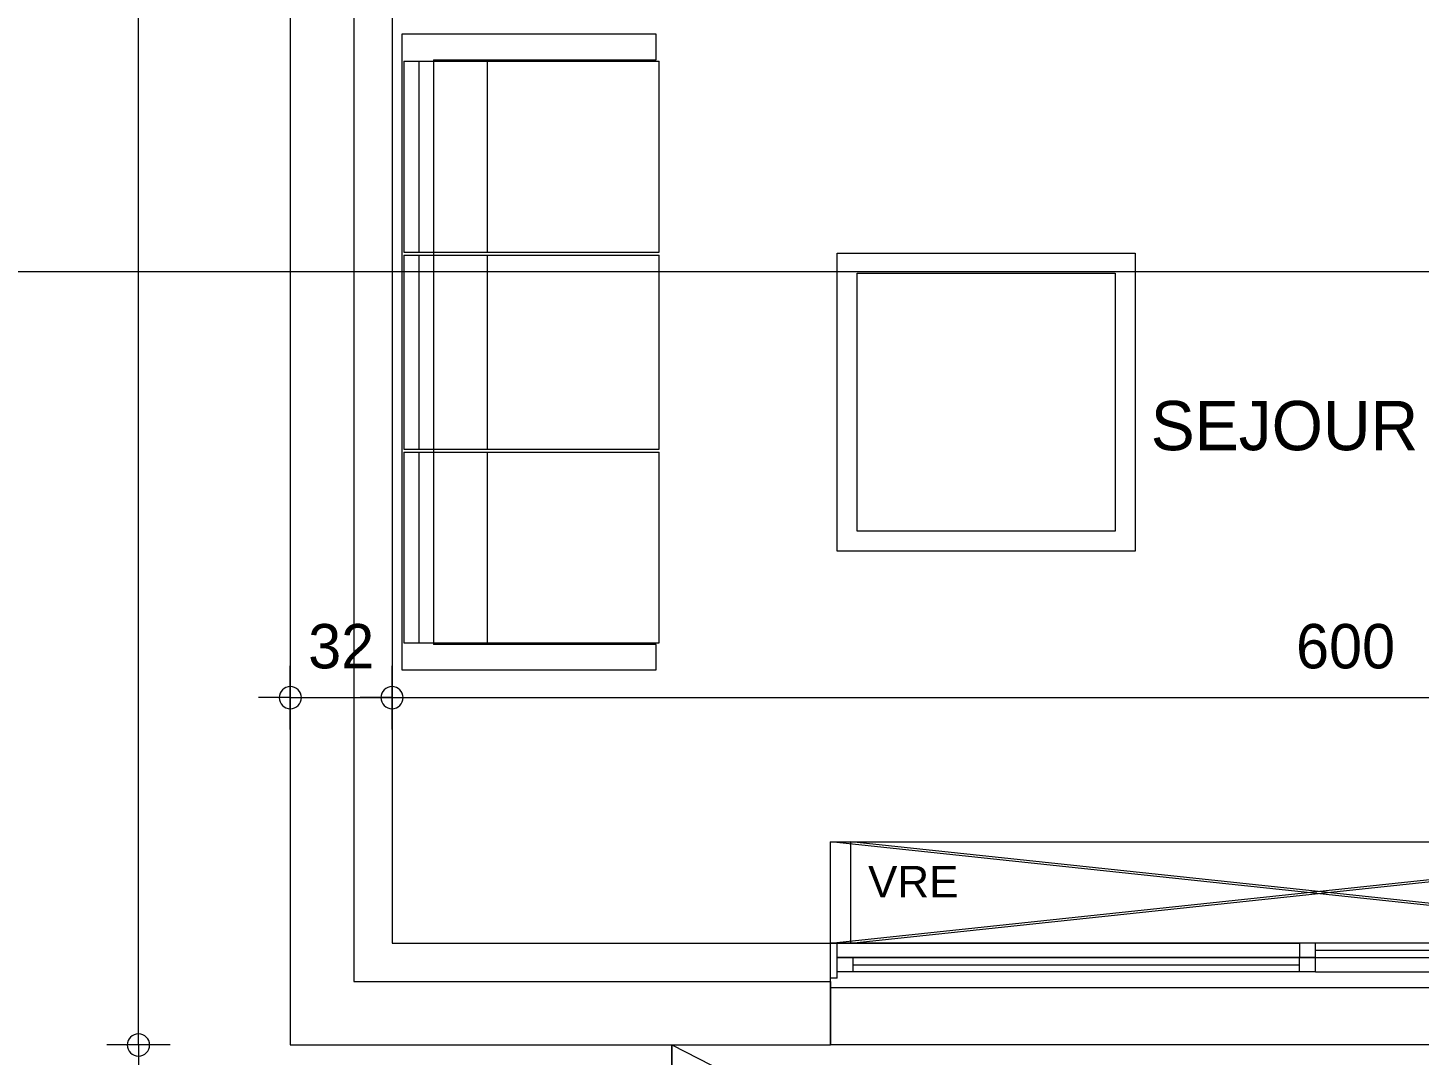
# Model space of a CAD drawing. Header units: metres. Extents: x 1.8 to 61.8, y -55.6 to -11.3.
# Drawn here: x 5.776 to 10.153, y -23.832 to -20.599 of the extents above; entities that cross this region are included whole.
import ezdxf
from ezdxf.enums import TextEntityAlignment as Align
from ezdxf.lldxf.tags import DXFTag

# ---------------------------------------------------------------- set-up
doc = ezdxf.new("R2010")
doc.units = ezdxf.units.M
doc.header["$MEASUREMENT"] = 0
for name, color, linetype in [('Calque commun', 7, 'Continuous'), ('Cotations', 7, 'Continuous'), ('Textes', 7, 'Continuous')]:
    doc.layers.add(name, color=color, linetype=linetype)
doc.styles.add('Arial10', font='arial.ttf', dxfattribs={"height": 0.098961})
doc.styles.add('Century Gothic14', font='GOTHIC.TTF', dxfattribs={"height": 0.139636})
doc.styles.add('Century Gothic16', font='GOTHIC.TTF', dxfattribs={"height": 0.155151})
tags = doc.linetypes.add('DASHDOT2', pattern=[0.5, 0.25, -0.125, 0, -0.125]).pattern_tags.tags
tags[10:11] = [DXFTag(74, 4), DXFTag(75, 0), DXFTag(340, '0'), DXFTag(46, 1.0), DXFTag(50, 0.0), DXFTag(44, 0.0), DXFTag(45, 0.0)]
tags[8:9] = [DXFTag(74, 4), DXFTag(75, 0), DXFTag(340, '0'), DXFTag(46, 1.0), DXFTag(50, 0.0), DXFTag(44, 0.0), DXFTag(45, 0.0)]
tags[6:7] = [DXFTag(74, 4), DXFTag(75, 0), DXFTag(340, '0'), DXFTag(46, 1.0), DXFTag(50, 0.0), DXFTag(44, 0.0), DXFTag(45, 0.0)]
tags[4:5] = [DXFTag(74, 4), DXFTag(75, 0), DXFTag(340, '0'), DXFTag(46, 1.0), DXFTag(50, 0.0), DXFTag(44, 0.0), DXFTag(45, 0.0)]
tags = doc.linetypes.add('DOT2', pattern=[0.125, 0, -0.125]).pattern_tags.tags
tags[6:7] = [DXFTag(74, 4), DXFTag(75, 0), DXFTag(340, '0'), DXFTag(46, 1.0), DXFTag(50, 0.0), DXFTag(44, 0.0), DXFTag(45, 0.0)]
tags[4:5] = [DXFTag(74, 4), DXFTag(75, 0), DXFTag(340, '0'), DXFTag(46, 1.0), DXFTag(50, 0.0), DXFTag(44, 0.0), DXFTag(45, 0.0)]
tags = doc.linetypes.add('HIDDEN', pattern=[0.375, 0.25, -0.125]).pattern_tags.tags
tags[6:7] = [DXFTag(74, 4), DXFTag(75, 0), DXFTag(340, '0'), DXFTag(46, 1.0), DXFTag(50, 0.0), DXFTag(44, 0.0), DXFTag(45, 0.0)]
tags[4:5] = [DXFTag(74, 4), DXFTag(75, 0), DXFTag(340, '0'), DXFTag(46, 1.0), DXFTag(50, 0.0), DXFTag(44, 0.0), DXFTag(45, 0.0)]
tags = doc.linetypes.add('HIDDEN2', pattern=[0.1875, 0.125, -0.0625]).pattern_tags.tags
tags[6:7] = [DXFTag(74, 4), DXFTag(75, 0), DXFTag(340, '0'), DXFTag(46, 1.0), DXFTag(50, 0.0), DXFTag(44, 0.0), DXFTag(45, 0.0)]
tags[4:5] = [DXFTag(74, 4), DXFTag(75, 0), DXFTag(340, '0'), DXFTag(46, 1.0), DXFTag(50, 0.0), DXFTag(44, 0.0), DXFTag(45, 0.0)]

# ---------------------------------------------------------------- blocks, each defined once
blk = doc.blocks.new('Block52944')
at = {"layer": 'Calque commun', "color": 7, "linetype": 'Continuous', "lineweight": 18}
blk.add_line((6.6015, -14.7998), (6.6015, -23.7998), dxfattribs=at)
at = {"layer": 'Calque commun', "color": 7, "linetype": 'Continuous', "lineweight": 9}
for p, q in [((6.8015, -14.9998), (6.8015, -23.5998)), ((6.9216, -15.1198), (6.9216, -23.4798))]:
    blk.add_line(p, q, dxfattribs=at)
blk = doc.blocks.new('Block52945')
at = {"layer": 'Calque commun', "color": 7, "linetype": 'Continuous', "lineweight": 9}
for p, q in [((6.9216, -23.4798), (8.3015, -23.4798)), ((6.8015, -23.5998), (8.3015, -23.5998))]:
    blk.add_line(p, q, dxfattribs=at)
at = {"layer": 'Calque commun', "color": 7, "linetype": 'Continuous', "lineweight": 18}
blk.add_line((6.6015, -23.7998), (8.3015, -23.7998), dxfattribs=at)
blk = doc.blocks.new('new11')
at = {"layer": 'Calque commun', "color": 5, "linetype": 'Continuous', "lineweight": 9}
blk.add_arc((0, 0), 0.5, 0, 359.99941, dxfattribs=at)
blk = doc.blocks.new('DimLine53045')
at = {"layer": 'Calque commun', "color": 5, "linetype": 'Continuous', "lineweight": 9}
for p, q in [((6.1238, -23.7998, 0), (6.1238, -14.7998, 0)), ((6.2238, -23.7998, 0), (6.0238, -23.7998, 0)), ((6.1238, -23.7998, 0), (6.1238, -23.8998, 0))]:
    blk.add_line(p, q, dxfattribs=at)
at = {"layer": 'Calque commun', "color": 5, "linetype": 'Continuous', "lineweight": 9, "xscale": 0.07000000029802322, "yscale": 0.07000000029802322, "zscale": 0.07000000029802322, "rotation": 90}
blk.add_blockref('new11', (6.1238, -23.7998, 0), dxfattribs=at)
blk = doc.blocks.new('new39')
at = {"layer": 'Calque commun', "color": 5, "linetype": 'Continuous', "lineweight": 9}
blk.add_arc((0, 0), 0.5, 0, 359.99941, dxfattribs=at)
blk = doc.blocks.new('new40')
at = {"layer": 'Calque commun', "color": 5, "linetype": 'Continuous', "lineweight": 9}
blk.add_arc((0, 0), 0.5, 0, 359.99941, dxfattribs=at)
blk = doc.blocks.new('DimLine53332')
at = {"layer": 'Calque commun', "color": 5, "linetype": 'Continuous', "lineweight": 9}
for p, q in [((6.6015, -22.8068), (6.6015, -22.6068)), ((6.9216, -22.8068), (6.9216, -22.6068)), ((6.6015, -22.7068), (6.5015, -22.7068)), ((6.6015, -22.7068), (6.9216, -22.7068)), ((6.9216, -22.7068), (7.0216, -22.7068))]:
    blk.add_line(p, q, dxfattribs=at)
at = {"layer": 'Calque commun', "color": 5, "linetype": 'Continuous', "lineweight": 9, "xscale": 0.07000000029802322, "yscale": 0.07000000029802322, "zscale": 0.07000000029802322}
for name, p in [('new39', (6.6015, -22.7068)), ('new40', (6.9216, -22.7068))]:
    blk.add_blockref(name, p, dxfattribs=at)
at = {"layer": 'Calque commun', "color": 5, "linetype": 'Continuous', "lineweight": 9, "style": 'Century Gothic14'}
blk.add_text('32', height=0.13964, dxfattribs=at).set_placement((6.7616, -22.6568), align=Align.BOTTOM_CENTER)
blk = doc.blocks.new('lrtbl3')
at = {"layer": 'Calque commun', "color": 8, "linetype": 'ByBlock', "lineweight": 9}
for p, q in [((0, 0), (0.6, 0)), ((0, -0.6), (0, 0)), ((0.6, 0), (0.6, -0.6)), ((0.04, -0.04), (0.56, -0.04)), ((0.04, -0.56), (0.04, -0.04)), ((0.56, -0.04), (0.56, -0.56)), ((0.56, -0.56), (0.04, -0.56)), ((0.6, -0.6), (0, -0.6))]:
    blk.add_line(p, q, dxfattribs=at)
blk = doc.blocks.new('sofa3')
at = {"layer": 'Calque commun', "color": 8, "linetype": 'ByBlock', "lineweight": 9}
for p, q in [((0, 0), (0, -0.8)), ((2, 0), (0, 0)), ((2, 0), (2, 0)), ((2, 0), (2, 0)), ((2, 0), (2, 0)), ((2, 0), (2, 0)), ((2, -0.8), (2, 0)), ((0.685, -0.0067), (0.085, -0.0067)), ((0.085, -0.0067), (0.085, -0.1)), ((0.685, -0.0067), (0.685, -0.1)), ((1.305, -0.0067), (0.695, -0.0067)), ((0.695, -0.0067), (0.695, -0.1)), ((1.305, -0.0067), (1.305, -0.1)), ((1.915, -0.0067), (1.315, -0.0067)), ((1.315, -0.0067), (1.315, -0.1)), ((1.915, -0.0067), (1.915, -0.1)), ((0.685, -0.054), (0.085, -0.054)), ((1.305, -0.054), (0.695, -0.054)), ((1.915, -0.054), (1.315, -0.054)), ((0.08, -0.1), (0.08, -0.1)), ((0.08, -0.1), (0.08, -0.1)), ((0.08, -0.1), (0.08, -0.1)), ((0.08, -0.1), (0.08, -0.1)), ((0.085, -0.1), (0.08, -0.1)), ((0.08, -0.74), (0.08, -0.1)), ((0.685, -0.1), (0.085, -0.1)), ((0.085, -0.1), (0.085, -0.14)), ((0.085, -0.11), (0.085, -0.11)), ((0.085, -0.11), (0.085, -0.11)), ((0.695, -0.1), (0.685, -0.1)), ((0.685, -0.1), (0.685, -0.14)), ((0.685, -0.11), (0.685, -0.11)), ((0.685, -0.11), (0.685, -0.11)), ((1.305, -0.1), (0.695, -0.1)), ((0.695, -0.1), (0.695, -0.14)), ((0.695, -0.11), (0.695, -0.11)), ((0.695, -0.11), (0.695, -0.11)), ((1.315, -0.1), (1.305, -0.1)), ((1.305, -0.1), (1.305, -0.14)), ((1.305, -0.11), (1.305, -0.11)), ((1.305, -0.11), (1.305, -0.11)), ((1.915, -0.1), (1.315, -0.1)), ((1.315, -0.1), (1.315, -0.14)), ((1.315, -0.11), (1.315, -0.11)), ((1.315, -0.11), (1.315, -0.11)), ((1.92, -0.1), (1.915, -0.1)), ((1.915, -0.1), (1.915, -0.14)), ((1.915, -0.11), (1.915, -0.11)), ((1.915, -0.11), (1.915, -0.11)), ((1.92, -0.1), (1.92, -0.1)), ((1.92, -0.1), (1.92, -0.1)), ((1.92, -0.1), (1.92, -0.1)), ((1.92, -0.1), (1.92, -0.1)), ((1.92, -0.1), (1.92, -0.74)), ((0.085, -0.14), (0.085, -0.81)), ((0.685, -0.14), (0.685, -0.81)), ((0.695, -0.14), (0.695, -0.81)), ((1.305, -0.14), (1.305, -0.81)), ((1.315, -0.14), (1.315, -0.81)), ((1.915, -0.14), (1.915, -0.81)), ((0.085, -0.27), (0.685, -0.27)), ((0.695, -0.27), (1.305, -0.27)), ((1.315, -0.27), (1.915, -0.27)), ((0.08, -0.76), (0.08, -0.74)), ((1.92, -0.74), (1.92, -0.76)), ((0.08, -0.8), (0.08, -0.76)), ((1.92, -0.76), (1.92, -0.8)), ((0, -0.8), (0, -0.8)), ((0, -0.8), (0, -0.8)), ((0, -0.8), (0.08, -0.8)), ((0.08, -0.8), (0.08, -0.8)), ((0.08, -0.8), (0.08, -0.8)), ((0.085, -0.81), (0.085, -0.81)), ((0.085, -0.81), (0.085, -0.81)), ((0.085, -0.81), (0.685, -0.81)), ((0.685, -0.81), (0.685, -0.81)), ((0.685, -0.81), (0.685, -0.81)), ((0.695, -0.81), (0.695, -0.81)), ((0.695, -0.81), (0.695, -0.81)), ((0.695, -0.81), (1.305, -0.81)), ((1.305, -0.81), (1.305, -0.81)), ((1.305, -0.81), (1.305, -0.81)), ((1.315, -0.81), (1.315, -0.81)), ((1.315, -0.81), (1.315, -0.81)), ((1.315, -0.81), (1.915, -0.81)), ((1.915, -0.81), (1.915, -0.81)), ((1.915, -0.81), (1.915, -0.81)), ((1.92, -0.8), (1.92, -0.8)), ((1.92, -0.8), (1.92, -0.8)), ((1.92, -0.8), (2, -0.8))]:
    blk.add_line(p, q, dxfattribs=at)
blk = doc.blocks.new('XMODULE1PDNONPMR')
at = {"layer": 'Calque commun', "color": 5, "linetype": 'Continuous', "lineweight": 9}
blk.add_arc((0, 0), 0.5, 0, 359.99941, dxfattribs=at)
blk = doc.blocks.new('DimLine53340')
at = {"layer": 'Calque commun', "color": 5, "linetype": 'Continuous', "lineweight": 9}
for p, q in [((6.9216, -23.6782), (6.9216, -23.4782)), ((6.9216, -23.5782), (6.8216, -23.5782)), ((6.9216, -23.5782), (12.9215, -23.5782))]:
    blk.add_line(p, q, dxfattribs=at)
at = {"layer": 'Calque commun', "color": 5, "linetype": 'Continuous', "lineweight": 9, "xscale": 0.07000000029802322, "yscale": 0.07000000029802322, "zscale": 0.07000000029802322}
blk.add_blockref('XMODULE1PDNONPMR', (6.9216, -23.5782), dxfattribs=at)
at = {"layer": 'Calque commun', "color": 5, "linetype": 'Continuous', "lineweight": 9, "style": 'Century Gothic14'}
blk.add_text('600', height=0.13964, dxfattribs=at).set_placement((9.9215, -23.5282), align=Align.BOTTOM_CENTER)
blk = doc.blocks.new('XMODULE1PDNONPMR75')
at = {"layer": 'Calque commun', "color": 21, "linetype": 'HIDDEN2', "lineweight": 9, "flags": 128}
blk.add_lwpolyline([(8.3653, -24.3512), (8.3653, -24.0319), (11.3653, -24.0319), (11.3653, -24.3512), (8.3653, -24.3512), (11.3653, -24.0319), (11.3653, -24.3512), (8.3653, -24.0319)], dxfattribs=at)
at = {"layer": 'Calque commun', "color": 0, "linetype": 'DOT2', "lineweight": -2, "xscale": -1, "yscale": -1, "zscale": -1, "rotation": -90.00000000000001}
blk.add_blockref('sofa3', (6.9522, -23.4912), dxfattribs=at)
at = {"layer": 'Calque commun', "color": 0, "linetype": 'DOT2', "lineweight": -2, "xscale": -1.5625, "yscale": -1.5625, "zscale": -1.5625}
blk.add_blockref('lrtbl3', (9.2594, -23.1174), dxfattribs=at)
at = {"layer": 'Calque commun', "color": 5, "linetype": 'Continuous', "lineweight": 9}
blk.add_blockref('DimLine53340', (0, 0), dxfattribs=at)
at = {"layer": 'Textes', "color": 5, "linetype": 'ByBlock', "lineweight": -2, "style": 'Century Gothic16'}
blk.add_text('SEJOUR', height=0.15515, dxfattribs=at).set_placement((10.15, -22.6448), align=Align.TOP_RIGHT)
blk = doc.blocks.new('@PRES_1_$$_1-58')
at = {"layer": 'Calque commun', "color": 2, "linetype": 'Continuous', "lineweight": 9}
for p, q in [((0, 0.32), (1.525, 0.32)), ((0.02, 0.21), (0.02, 0.32)), ((0.07, 0.275), (0.07, 0.32)), ((1.475, 0.275), (1.475, 0.32)), ((1.525, 0.32), (1.525, 0.275)), ((1.525, 0.32), (1.525, 0.275)), ((2.98, 0.32), (1.525, 0.32)), ((2.98, 0.21), (2.98, 0.32)), ((3, 0.32), (2.98, 0.32)), ((1.525, 0.275), (0.02, 0.275)), ((1.475, 0.275), (2.98, 0.275)), ((2.98, 0.275), (1.475, 0.275)), ((1.475, 0.23), (1.475, 0.275)), ((1.525, 0.23), (1.525, 0.275)), ((2.93, 0.275), (2.93, 0.23)), ((1.475, 0.23), (0.02, 0.23)), ((1.475, 0.23), (2.98, 0.23)), ((0, 0.21), (0.02, 0.21)), ((2.98, 0.21), (3, 0.21))]:
    blk.add_line(p, q, dxfattribs=at)
at = {"layer": 'Calque commun', "color": 3, "linetype": 'Continuous', "lineweight": 9}
for p, q in [((0.07, 0.2975), (1.475, 0.2975)), ((2.93, 0.2525), (1.525, 0.2525))]:
    blk.add_line(p, q, dxfattribs=at)
at = {"layer": 'Calque commun', "color": 7, "linetype": 'Continuous', "lineweight": 9}
for p, q in [((0, 0.18), (3, 0.18)), ((0, 0), (3, 0))]:
    blk.add_line(p, q, dxfattribs=at)
blk = doc.blocks.new('@PRES_1_$$_1-59')
at = {"layer": 'Calque commun', "color": 0, "linetype": 'ByBlock', "lineweight": -2}
blk.add_line((0, 0), (0, 0.32), dxfattribs=at)
blk = doc.blocks.new('@PRES_1_$$_1-60')
at = {"layer": 'Calque commun', "color": 0, "linetype": 'ByBlock', "lineweight": -2}
blk.add_line((0, 0), (0, 0.32), dxfattribs=at)
blk = doc.blocks.new('INTER_2D_COMB20')
at = {"layer": 'Calque commun', "color": 0, "linetype": 'ByBlock', "lineweight": -2}
blk.add_blockref('@PRES_1_$$_1-58', (0, 0), dxfattribs=at)
at = {"layer": 'Calque commun', "color": 7, "linetype": 'Continuous', "lineweight": 9}
blk.add_blockref('@PRES_1_$$_1-59', (0, 0), dxfattribs=at)
at = {"layer": 'Calque commun', "color": 7, "linetype": 'Continuous', "lineweight": 9, "extrusion": (0, 0, -1), "xscale": -1, "yscale": -1, "zscale": -1, "rotation": -180}
blk.add_blockref('@PRES_1_$$_1-60', (-3, 0), dxfattribs=at)
blk = doc.blocks.new('PLACED_COMB20')
at = {"layer": 'Calque commun', "color": 0, "linetype": 'ByBlock', "lineweight": -2}
blk.add_blockref('INTER_2D_COMB20', (0, 0), dxfattribs=at)

msp = doc.modelspace()

# ---------------------------------------------------------------- linework, layer by layer
at = {"layer": 'Calque commun', "color": 12, "linetype": 'Continuous', "lineweight": 18}
for p, q in [((6.8015, -15.0001), (6.8015, -23.6001)), ((6.8015, -23.6001), (8.3015, -23.5998)), ((8.3015, -23.5998), (8.3015, -23.7998))]:
    msp.add_line(p, q, dxfattribs=at)
at = {"layer": 'Calque commun', "color": 21, "linetype": 'HIDDEN2', "lineweight": 9, "flags": 128}
msp.add_lwpolyline([(8.3015, -23.4798), (8.3015, -23.1605), (11.3015, -23.1605), (11.3015, -23.4798), (8.3015, -23.4798), (11.3015, -23.1605), (11.3015, -23.4798), (8.3015, -23.1605)], dxfattribs=at)
at = {"layer": 'Cotations', "color": 1, "linetype": 'DASHDOT2', "lineweight": 18}
msp.add_line((5.4524, -21.3661), (22.5381, -21.3661), dxfattribs=at)
at = {"layer": 'Cotations', "color": 12, "linetype": 'HIDDEN', "lineweight": 9, "flags": 128}
msp.add_lwpolyline([(7.8015, -23.7998), (7.8015, -25.8498), (11.8015, -25.8498), (11.8015, -23.7998), (7.8015, -25.8498), (7.8015, -23.7998), (11.8015, -25.8498)], dxfattribs=at)

# ---------------------------------------------------------------- block references
at = {"layer": 'Calque commun', "color": 5, "linetype": 'Continuous', "lineweight": 9}
for name in ['DimLine53045', 'DimLine53332']:
    msp.add_blockref(name, (0, 0), dxfattribs=at)
at = {"layer": 'Calque commun', "color": 0, "linetype": 'ByBlock', "lineweight": -2}
for name, p in [('Block52944', (0, 0)), ('XMODULE1PDNONPMR75', (0, 0.8714)), ('Block52945', (0, 0))]:
    msp.add_blockref(name, p, dxfattribs=at)
at = {"layer": 'Calque commun', "color": 0, "linetype": 'ByBlock', "lineweight": -2, "extrusion": (0, 0, -1), "xscale": -1, "yscale": -1, "zscale": -1, "rotation": -180}
msp.add_blockref('PLACED_COMB20', (-11.3015, -23.7998), dxfattribs=at)

# ---------------------------------------------------------------- texts
at = {"layer": 'Textes', "color": 5, "linetype": 'ByBlock', "lineweight": -2, "style": 'Arial10'}
msp.add_text('VRE', height=0.09896, dxfattribs=at).set_placement((8.4193, -23.3652), align=Align.BOTTOM_LEFT)

# ---------------------------------------------------------------- meshes
at = {"layer": 'Calque commun', "color": 7, "linetype": 'Continuous', "lineweight": 9}
mesh = msp.add_polyface(dxfattribs=at)
corners = [(61.7636, -11.3086), (1.7636, -11.3086), (1.7636, -53.3086), (61.7636, -53.3086)]
mesh.append_faces([[corners[k] for k in face] for face in [(0, 1, 2, 3)]], dxfattribs={"color": 7})

doc.saveas('drawing.dxf')
